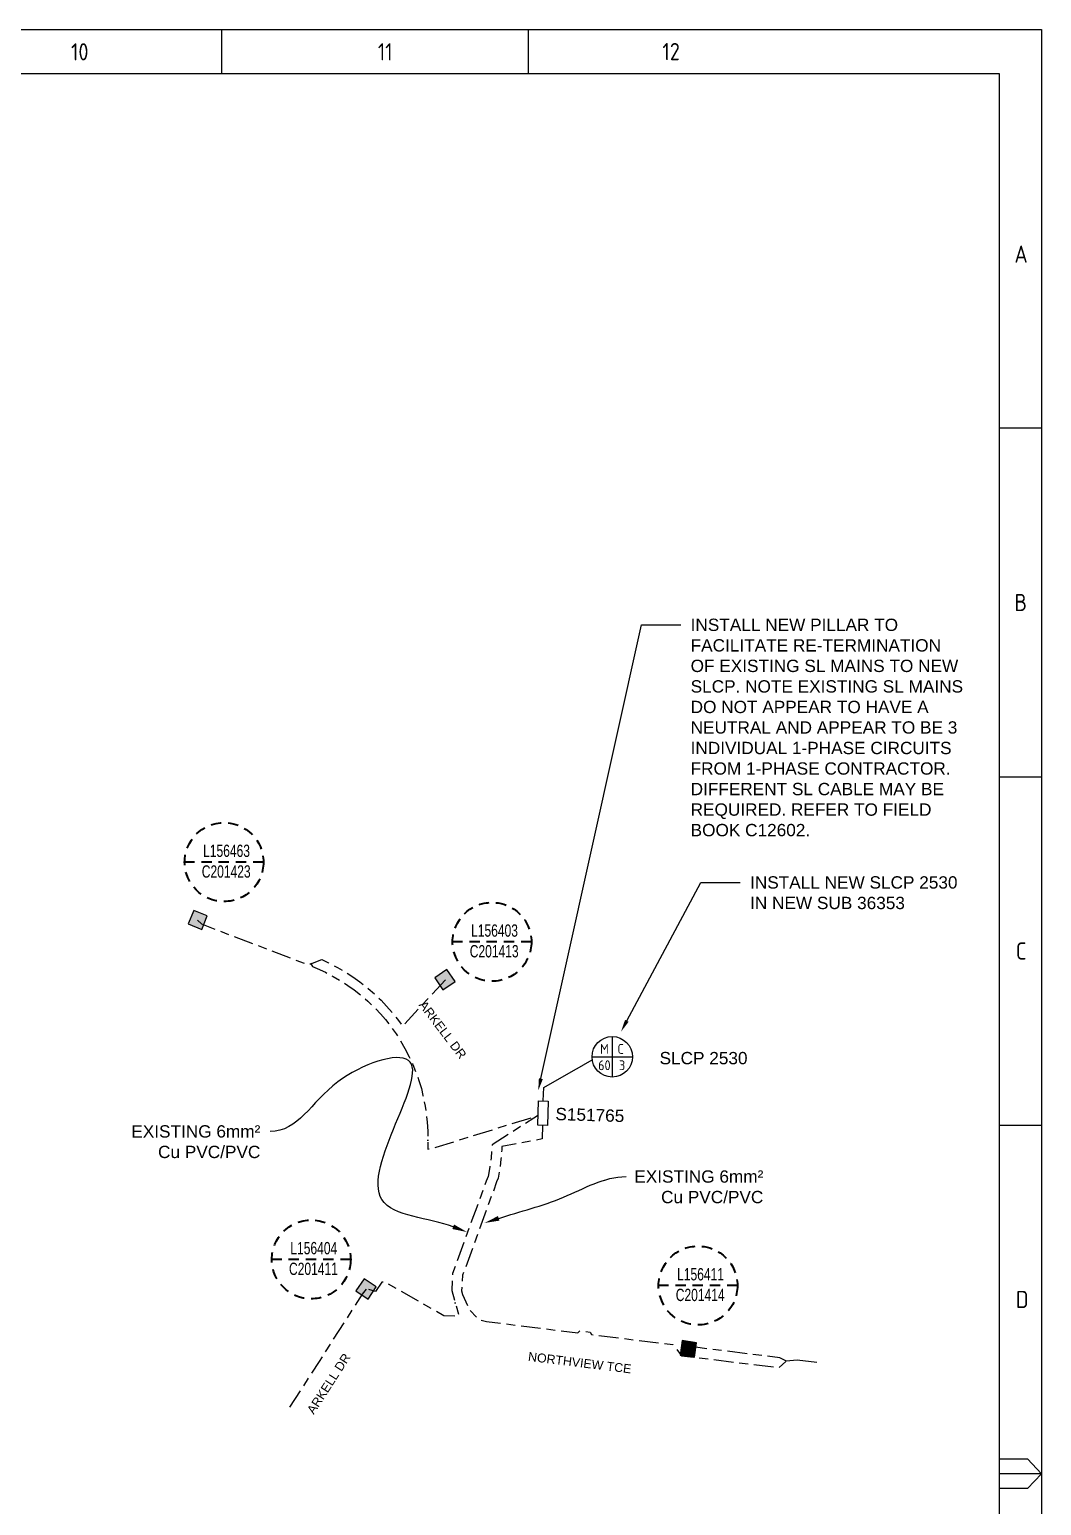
# Paper-space layout 'SHEET (2)' of a CAD drawing. Header units: metres, sheet in millimetres. Extents: x -30 to 802, y -5 to 581.
# Drawn here: x 596.7 to 802.1, y 281.3 to 581 of the extents above; entities that cross this region are included whole.
import ezdxf
from ezdxf import colors
from ezdxf.entities.mleader import LeaderData, LeaderLine
from ezdxf.enums import TextEntityAlignment as Align
from ezdxf.math import Vec2, Vec3

# ---------------------------------------------------------------- set-up
doc = ezdxf.new("R2010")
doc.units = ezdxf.units.M
doc.linetypes.add('Cable Exist UG', pattern=[8.2, 4, -1.2, 1.8, -1.2])
doc.linetypes.add('Dash', pattern=[5, 3, -2])
doc.layers.get('0').update_dxf_attribs({"color": 6})
doc.layers.add('Cadastre Roads_SP_EXT', color=7, linetype='Continuous', lineweight=5)
for name, color, linetype in [('Equip_SP_SL_EXT', 7, 'Continuous'), ('Equip_SP_SL_NEW', 7, 'Continuous'), ('Mains_LV_NEW_T84', 7, 'Continuous'), ('Mains_SL_EXT', 7, 'Continuous'), ('Notes', 7, 'Continuous'), ('Notes_SP_MISC', 7, 'Continuous'), ('SupportsUG_SP_LV_NEW', 7, 'Continuous'), ('SupportsUG_SP_LV_SL_EXT', 7, 'Continuous')]:
    doc.layers.add(name, color=color, linetype=linetype)
doc.styles.add('COLUMN_LABEL', font='arial.ttf')
doc.styles.add('iecISOCP', font='isocp.shx')
doc.styles.add('IESYMBOL1', font='isocp.shx')
doc.styles.add('POLE_LABEL', font='arial.ttf')
doc.styles.get("Standard").update_dxf_attribs({"font": 'arial.ttf'})
doc.linetypes.add('Cable o', pattern='A,5.25,-0.1,["o",Standard,S=2,R=0,X=1.2,Y=-0.7],-4', length=9.35)

# ---------------------------------------------------------------- blocks, each defined once
blk = doc.blocks.new('A1_FRAME_TITLE')
at = {"layer": 'Notes', "color": 7, "linetype": 'Continuous'}
for p, q in [((678.72, 574.39), (678.72, 583.39)), ((744.23, 574.39), (744.23, 583.39)), ((844.88, 5.97), (844.88, 574.39)), ((853.87, 502.43), (844.87, 502.43)), ((844.88, 431.68), (853.87, 431.68)), ((844.87, 360.93), (853.87, 360.93)), ((844.88, 293.18), (850.87, 293.18)), ((850.87, 293.18), (853.87, 290.18)), ((853.87, 290.18), (844.87, 290.18)), ((853.87, 290.18), (850.87, 287.18)), ((850.87, 287.18), (844.88, 287.18))]:
    blk.add_line(p, q, dxfattribs=at)
at = {"layer": 'Notes', "color": 7, "linetype": 'Continuous', "flags": 128}
blk.add_lwpolyline([(844.88, 574.39), (149.5, 574.39)], dxfattribs=at)
at = {"color": 7}
blk.add_attdef('DRAFT_NUM', (9.35, 23.29), '', height=2.5, rotation=90, dxfattribs=at)
at = {"layer": 'Notes', "color": 7, "style": 'iecISOCP'}
for s, p in [('10', (646.5, 577.12)), ('11', (712.06, 577.12)), ('12', (772.87, 577.16)), ('A', (848.09, 536.06)), ('B', (848.09, 465.31)), ('C', (848.39, 394.56)), ('D', (848.39, 323.81))]:
    blk.add_text(s, height=3.5, dxfattribs=at).set_placement(p)
at = {"layer": 'Notes', "color": 7, "style": 'iecISOCP', "flags": 8}
blk.add_attdef('VERSION_NO', text='', height=2.5, rotation=90, dxfattribs=at).set_placement((302.04, 43.81), align=Align.MIDDLE_CENTER)
at = {"layer": 'Notes', "color": 7, "style": 'iecISOCP'}
for tag, p in [('CAP_NO', (513.19, 43.46)), ('IE_NUM', (513.05, 37.81)), ('REF_No_1', (335.24, 32.31)), ('REF_1', (362.52, 32.31)), ('GEN_WO', (441.71, 31.76)), ('HV_SWITCH', (513.46, 32.16)), ('REF_No_2', (335.24, 26.31)), ('REF_2', (362.52, 26.31)), ('OH_WO', (441.71, 25.81)), ('UBD_REF', (513.05, 25.83)), ('REF_No_3', (335.24, 20.31)), ('REF_3', (362.52, 20.31)), ('UG_WO', (441.71, 20.05)), ('GIS_MAP_No', (513.05, 20.04)), ('REF_No_4', (335.24, 14.31)), ('REF_4', (362.52, 14.31)), ('SUB_WO', (441.71, 13.81)), ('HV_OP_DIAG', (513.33, 14.2)), ('LGA', (512.95, 7.78)), ('ExportID', (-11.47, 2.39))]:
    blk.add_attdef(tag, p, '', height=2.5, dxfattribs=at)
for tag, height, p in [('T1', 3.5, (684.37, 39.47)), ('T2', 3.5, (684.37, 34.35)), ('scale', 2.5, (567.76, 33.27)), ('T3', 3.5, (684.37, 28.92)), ('DRAWN', 2.5, (567.76, 24.93)), ('T4', 3.5, (684.37, 23.66)), ('T5', 3.5, (684.37, 18.23)), ('REV', 5, (840.57, 17.1)), ('DATE', 2.5, (567.76, 16.88)), ('T6', 3.5, (684.37, 12.97)), ('CHD', 2.5, (567.76, 8.37)), ('DESIGN', 2.5, (605.62, 9.15))]:
    blk.add_attdef(tag, text='', height=height, dxfattribs=at).set_placement(p, align=Align.CENTER)
blk.add_attdef('NUM', text='', height=7, dxfattribs=at).set_placement((812.88, 20.12), align=Align.MIDDLE_CENTER)
for tag, p in [('NS', (811.23, 8.12)), ('SHTS', (825.93, 8.12))]:
    blk.add_attdef(tag, text='', height=2.5, dxfattribs=at).set_placement(p, align=Align.MIDDLE)
at = {"layer": 'Notes', "color": 7, "style": 'iecISOCP', "flags": 1}
for tag, p in [('ProjectType', (-6.37, -26.8)), ('ProjectNumber', (3.01, -26.82)), ('DrawingNumber', (14.96, -26.8)), ('ProjectDescription', (27.02, -26.83)), ('ExportDate', (39.74, -26.79)), ('ExportUserName', (48.61, -26.8)), ('DesignerCompanyName', (60.94, -26.79)), ('ExportAreaOfInterest', (76.55, -26.81)), ('GIS_SUCCESS', (91.45, -26.78)), ('CAD_SUCCESS', (101.24, -26.78)), ('DEPOTCODE', (111.56, -26.88)), ('ExportCategories', (119.53, -26.8)), ('Comments', (133.84, -26.88))]:
    blk.add_attdef(tag, p, '', height=1, dxfattribs=at)
blk = doc.blocks.new('COLUMN_EXT')
blk.add_hatch(color=256).paths.add_polyline_path([(-1.49, 1.48), (-1.49, -1.49), (1.48, -1.49), (1.48, 1.48)])
blk.add_lwpolyline([(-1.49, -1.49), (1.48, -1.49), (1.48, 1.48), (-1.49, 1.48)], close=True)
for tag, height, style, flags, p in [('ASSET_NUM', 2.5, 'COLUMN_LABEL', 8, (2, 2)), ('STRUCTURE_PLANT_NUMBER', 0.2, 'POLE_LABEL', 9, (1.81, 0.03)), ('STREET_CODE', 0.2, 'COLUMN_LABEL', 9, (1.81, -0.2))]:
    blk.add_attdef(tag, text='', height=height, dxfattribs=dict(style=style, flags=flags)).set_placement(p, align=Align.MIDDLE_LEFT)
at = {"flags": 1}
blk.add_attdef('Z', (1.81, -2.35), '', height=0.2, dxfattribs=at)
at = {"flags": 9}
for tag, p in [('COLUMN_TYPE', (1.81, -0.4)), ('OWNED_BY', (1.81, -0.6)), ('STATE', (1.81, -0.8)), ('USAGE', (1.81, -1)), ('STREETNAME', (1.81, -1.6)), ('SUBURB', (1.81, -1.8)), ('LEGEND', (1.81, -1.2)), ('LOCATION', (1.81, -1.4)), ('NOTES', (1.81, -2))]:
    blk.add_attdef(tag, text='', height=0.2, dxfattribs=at).set_placement(p, align=Align.MIDDLE_LEFT)
blk = doc.blocks.new('SLCP_ZELL_NEW')
blk.add_wipeout([(-0.24, 7.5), (-0.71, 7.47), (-1.17, 7.41), (-1.64, 7.32), (-2.09, 7.21), (-2.54, 7.06), (-2.98, 6.89), (-3.41, 6.69), (-3.82, 6.46), (-4.22, 6.21), (-4.6, 5.93), (-4.96, 5.63), (-5.31, 5.31), (-5.63, 4.96), (-5.93, 4.6), (-6.21, 4.22), (-6.46, 3.82), (-6.69, 3.41), (-6.89, 2.98), (-7.06, 2.54), (-7.21, 2.09), (-7.32, 1.64), (-7.41, 1.17), (-7.47, 0.71), (-7.5, 0.24), (-7.5, -0.24), (-7.47, -0.71), (-7.41, -1.17), (-7.32, -1.64), (-7.21, -2.09), (-7.06, -2.54), (-6.89, -2.98), (-6.69, -3.41), (-6.46, -3.82), (-6.21, -4.22), (-5.93, -4.6), (-5.63, -4.96), (-5.31, -5.31), (-4.96, -5.63), (-4.6, -5.93), (-4.22, -6.21), (-3.82, -6.46), (-3.41, -6.69), (-2.98, -6.89), (-2.54, -7.06), (-2.09, -7.21), (-1.64, -7.32), (-1.17, -7.41), (-0.71, -7.47), (-0.24, -7.5), (0.24, -7.5), (0.71, -7.47), (1.17, -7.41), (1.64, -7.32), (2.09, -7.21), (2.54, -7.06), (2.98, -6.89), (3.41, -6.69), (3.82, -6.46), (4.22, -6.21), (4.6, -5.93), (4.96, -5.63), (5.31, -5.31), (5.63, -4.96), (5.93, -4.6), (6.21, -4.22), (6.46, -3.82), (6.69, -3.41), (6.89, -2.98), (7.06, -2.54), (7.21, -2.09), (7.32, -1.64), (7.41, -1.17), (7.47, -0.71), (7.5, -0.24), (7.5, 0.24), (7.47, 0.71), (7.41, 1.17), (7.32, 1.64), (7.21, 2.09), (7.06, 2.54), (6.89, 2.98), (6.69, 3.41), (6.46, 3.82), (6.21, 4.22), (5.93, 4.6), (5.63, 4.96), (5.31, 5.31), (4.96, 5.63), (4.6, 5.93), (4.22, 6.21), (3.82, 6.46), (3.41, 6.69), (2.98, 6.89), (2.54, 7.06), (2.09, 7.21), (1.64, 7.32), (1.17, 7.41), (0.71, 7.47), (0.24, 7.5)])
for p, q in [((0, 4.11), (0, -4.11)), ((0, 4.11), (0, -4.11)), ((0, 4.11), (0, -4.11)), ((-4.11, 0), (4.11, 0)), ((-4.11, 0), (4.11, 0)), ((-4.11, 0), (4.11, 0))]:
    blk.add_line(p, q)
blk.add_circle((0, 0), 4.11)
at = {"style": 'IESYMBOL1'}
for s, p in [('M', (-1.6, 0)), ('C', (1.7, 0)), ('60', (-1.61, -3.31)), ('3', (1.99, -3.31))]:
    blk.add_text(s, height=2, dxfattribs=at).set_placement(p, align=Align.BOTTOM_CENTER)
for tag, height, flags, p in [('ASSET_NUM', 2.5, 8, (2, 2)), ('CONSTRUCTED_VOLTAGE', 0.2, 9, (1.5, 0)), ('AMP_RATING', 0.2, 9, (1.5, -2.8)), ('CONTROL_TYPE', 0.2, 9, (1.5, -0.2)), ('OPERATING_VOLTAGE', 0.2, 9, (1.5, -0.6)), ('ORIENTATION', 0.2, 9, (1.5, -0.8)), ('OWNED_BY', 0.2, 9, (1.5, -1)), ('OPERATED_BY', 0.2, 9, (1.5, -1.2)), ('STATE', 0.2, 9, (1.5, -2.2)), ('STREETNAME', 0.2, 9, (1.5, -2.4)), ('SUBURB', 0.2, 9, (1.5, -2.6)), ('Z', 0.2, 1, (1.5, -3)), ('NO_PHASES', 0.2, 9, (1.5, -0.4)), ('MAINTAINED_BY', 0.2, 9, (1.5, -1.4)), ('USAGE', 0.2, 9, (1.5, -1.6)), ('LOCATION', 0.2, 9, (1.5, -1.8)), ('NOTES', 0.2, 9, (1.5, -2))]:
    blk.add_attdef(tag, text='', height=height, dxfattribs=dict(flags=flags)).set_placement(p, align=Align.MIDDLE_LEFT)
blk = doc.blocks.new('PILLAR_NEW')
at = {"flags": 1}
blk.add_attdef('Z', text='', height=0.2, dxfattribs=at).set_placement((1.5, -2.6), align=Align.MIDDLE_LEFT)
blk.add_wipeout([(-2.47, 0.99), (2.47, 0.99), (2.47, -0.99), (-2.47, -0.99)])
at = {"lineweight": -3}
blk.add_lwpolyline([(-2.47, 0.99), (2.47, 0.99), (2.47, -0.99), (-2.47, -0.99)], close=True, dxfattribs=at)
for tag, height, flags, p in [('ASSET_NUM', 2.5, 8, (2, 2)), ('STREET_CODE', 0.2, 9, (1.5, 0)), ('OWNED_BY', 0.2, 9, (1.5, -0.2)), ('OPERATED_BY', 0.2, 9, (1.5, -0.4)), ('STATE', 0.2, 9, (1.5, -0.8)), ('SUPPORT_TYPE', 0.2, 9, (1.5, -1)), ('SUBURB', 0.2, 9, (1.5, -1.8)), ('STREETNAME', 0.2, 9, (1.5, -2)), ('MAINTAINED_BY', 0.2, 9, (1.5, -0.6)), ('USAGE', 0.2, 9, (1.5, -1.2)), ('LEGEND', 0.2, 9, (1.5, -1.4)), ('PARENT', 0.2, 9, (1.5, -1.6)), ('LOCATION', 0.2, 9, (1.5, -2.2)), ('NOTES', 0.2, 9, (1.5, -2.4))]:
    blk.add_attdef(tag, text='', height=height, dxfattribs=dict(flags=flags)).set_placement(p, align=Align.MIDDLE_LEFT)
blk = doc.blocks.new('SLANTERN_NUM_EXT')
blk.add_wipeout([(-0.31, 10), (-0.94, 9.96), (-1.57, 9.88), (-2.18, 9.76), (-2.79, 9.61), (-3.39, 9.41), (-3.97, 9.18), (-4.54, 8.91), (-5.09, 8.61), (-5.62, 8.27), (-6.13, 7.91), (-6.62, 7.5), (-7.07, 7.07), (-7.5, 6.62), (-7.91, 6.13), (-8.27, 5.62), (-8.61, 5.09), (-8.91, 4.54), (-9.18, 3.97), (-9.41, 3.39), (-9.61, 2.79), (-9.76, 2.18), (-9.88, 1.57), (-9.96, 0.94), (-10, 0.31), (-10, -0.31), (-9.96, -0.94), (-9.88, -1.57), (-9.76, -2.18), (-9.61, -2.79), (-9.41, -3.39), (-9.18, -3.97), (-8.91, -4.54), (-8.61, -5.09), (-8.27, -5.62), (-7.91, -6.13), (-7.5, -6.62), (-7.07, -7.07), (-6.62, -7.5), (-6.13, -7.91), (-5.62, -8.27), (-5.09, -8.61), (-4.54, -8.91), (-3.97, -9.18), (-3.39, -9.41), (-2.79, -9.61), (-2.18, -9.76), (-1.57, -9.88), (-0.94, -9.96), (-0.31, -10), (0.31, -10), (0.94, -9.96), (1.57, -9.88), (2.18, -9.76), (2.79, -9.61), (3.39, -9.41), (3.97, -9.18), (4.54, -8.91), (5.09, -8.61), (5.62, -8.27), (6.13, -7.91), (6.62, -7.5), (7.07, -7.07), (7.5, -6.62), (7.91, -6.13), (8.27, -5.62), (8.61, -5.09), (8.91, -4.54), (9.18, -3.97), (9.41, -3.39), (9.61, -2.79), (9.76, -2.18), (9.88, -1.57), (9.96, -0.94), (10, -0.31), (10, 0.31), (9.96, 0.94), (9.88, 1.57), (9.76, 2.18), (9.61, 2.79), (9.41, 3.39), (9.18, 3.97), (8.91, 4.54), (8.61, 5.09), (8.27, 5.62), (7.91, 6.13), (7.5, 6.62), (7.07, 7.07), (6.62, 7.5), (6.13, 7.91), (5.62, 8.27), (5.09, 8.61), (4.54, 8.91), (3.97, 9.18), (3.39, 9.41), (2.79, 9.61), (2.18, 9.76), (1.57, 9.88), (0.94, 9.96), (0.31, 10)])
at = {"linetype": 'Dash', "lineweight": 40, "ltscale": 0.7}
blk.add_line((8, 0), (-8, 0), dxfattribs=at)
blk.add_circle((0, 0), 8, dxfattribs=at)
at = {"lineweight": 40, "width": 0.7}
for tag, p in [('SNUMBER', (0.51, 1.05)), ('CNUMBER', (0.44, -3.15))]:
    blk.add_attdef(tag, text='', height=2.5, dxfattribs=at).set_placement(p, align=Align.CENTER)
at = {"lineweight": 40, "flags": 1}
blk.add_attdef('Z', (0, 0), '', height=0.2, dxfattribs=at)

psp = doc.layouts.new('SHEET (2)')

# ---------------------------------------------------------------- linework, layer by layer
at = {"layer": 'Mains_SL_EXT', "linetype": 'Cable Exist UG', "flags": 128}
for points in [[(630.77, 400.16), (631.6, 399.4), (631.6, 399.4), (652.53, 391.38), (653.78, 391.3)], [(653.69, 391.47), (654.08, 390.77), (654.08, 390.77), (655.05, 390.35), (656.72, 389.59), (658.32, 388.77), (659.93, 387.83), (661.28, 386.93), (662.57, 386.03), (664.2, 384.73), (665.31, 383.75), (666.65, 382.49), (667.9, 381.15), (668.9, 380), (670.18, 378.37), (671.09, 377.12), (671.92, 375.75), (672.83, 374.14), (673.74, 372.41), (674.47, 370.86), (675.07, 369.37), (675.7, 367.65), (676.21, 366), (676.52, 364.59), (676.95, 362.41), (677.24, 360.48), (677.4, 359.14), (677.54, 357.33), (677.54, 356.54), (677.55, 355.51), (677.55, 355.51), (677.49, 353.67), (679.19, 354.07), (679.19, 354.07), (699.89, 360.52), (700.94, 363.48)], [(653.78, 391.3), (655.97, 392.16), (655.97, 392.16), (657.36, 391.5), (659.16, 390.56), (660.87, 389.59), (662.29, 388.67), (663.7, 387.63), (665.4, 386.31), (666.79, 385.12), (668.02, 383.94), (669.15, 382.74), (670.47, 381.21), (671.57, 379.82), (672.34, 378.62), (681.08, 388.08)], [(700.72, 361.05), (690.56, 354.58), (690.56, 354.58), (690.52, 353.79), (690.36, 351.92), (690.12, 350.1), (689.79, 348.16), (689.37, 347.17), (689.37, 347.17), (682.54, 328.45), (682.37, 325.02), (683.08, 322.48), (683.08, 322.48), (683.84, 319.79), (680.76, 319.85), (680.76, 319.85), (668.89, 326.66), (668.17, 326.69), (668.17, 326.69), (666.93, 324.8), (664.91, 325.36)], [(700.83, 358.53), (700.76, 355.76), (692.55, 354.24), (692.55, 354.24), (692.52, 353.55), (692.35, 351.68), (692.13, 349.78), (691.81, 347.82), (691.49, 347.03), (691.49, 347.03), (684.58, 328.07), (684.37, 324.9), (684.53, 324.15), (684.53, 324.15), (685.96, 321.09), (687.9, 319.05), (689.44, 318.69), (689.44, 318.69), (707.99, 316.39), (708.49, 316.85), (710.49, 316.55), (710.78, 316.04), (727.27, 314.01), (729.05, 311.75), (729.05, 311.75), (748.83, 309.33), (750.31, 310.67)], [(664.98, 325.29), (664.2, 324.25), (664.2, 324.25), (656.57, 312.35), (655.44, 310.59), (655.44, 310.59), (649.06, 300.71)], [(750.31, 310.67), (748.98, 311.33), (748.98, 311.33), (731.86, 313.45), (730.33, 313.11)]]:
    psp.add_lwpolyline(points, dxfattribs=at)
at = {"layer": 'Mains_SL_EXT', "linetype": 'Cable Exist UG'}
psp.add_lwpolyline([(750.23, 310.68), (752.49, 310.91), (752.49, 310.91), (757.1, 310.34)], dxfattribs=at)
at = {"layer": 'Notes'}
psp.add_lwpolyline([(-29.63, 581), (802.09, 581), (802.09, -5.42), (-29.63, -5.42)], close=True, dxfattribs=at)

# ---------------------------------------------------------------- block references
at = {"layer": 'Notes', "xscale": 0.95}
psp.add_blockref('A1_FRAME_TITLE', (-9.08, -2.39), dxfattribs=at)
at = {"layer": 'SupportsUG_SP_LV_SL_EXT'}
ref = psp.add_blockref('COLUMN_EXT', (630.82, 400.22), dxfattribs=dict(at, rotation=337.7577511537054))
ref.add_attrib('ASSET_NUM', '201423', dxfattribs={"layer": '0', "height": 2.5, "rotation": 68.9814, "style": 'COLUMN_LABEL'}).set_placement((635.8, 414.1), align=Align.TOP_RIGHT)
ref = psp.add_blockref('COLUMN_EXT', (680.97, 388.12), dxfattribs=dict(at, rotation=124.554271326529))
ref.add_attrib('ASSET_NUM', '201413', dxfattribs={"layer": '0', "height": 2.5, "rotation": 28.2633, "style": 'COLUMN_LABEL'}).set_placement((682.97, 388.87), align=Align.BOTTOM_LEFT)
ref = psp.add_blockref('COLUMN_EXT', (664.98, 325.29), dxfattribs=dict(at, rotation=236.0671373080598))
ref.add_attrib('ASSET_NUM', '201411', dxfattribs={"layer": '0', "height": 2.5, "rotation": 325.103, "style": 'COLUMN_LABEL'}).set_placement((663.49, 327.76), align=Align.TOP_RIGHT)
ref = psp.add_blockref('COLUMN_EXT', (730.4, 313.13), dxfattribs=dict(at, rotation=171.75316123861))
ref.add_attrib('ASSET_NUM', '201414', dxfattribs={"layer": '0', "height": 2.5, "rotation": 81.8618, "style": 'COLUMN_LABEL'}).set_placement((732.58, 316.43), align=Align.BOTTOM_LEFT)

# ---------------------------------------------------------------- texts
at = {"layer": 'Cadastre Roads_SP_EXT'}
for s, rotation, p in [('ARKELL DR', 307.271, (675.61, 382.94)), ('ARKELL DR', 57.2267, (654.37, 299.72)), ('NORTHVIEW TCE', 352.9618, (697.79, 310.73))]:
    psp.add_text(s, height=1.8, rotation=rotation, dxfattribs=at).set_placement(p)

# ---------------------------------------------------------------- next in the draw order: block references
at = {"layer": 'Equip_SP_SL_EXT'}
for p, values in [((636.15, 411.96), {'SNUMBER': 'L156463', 'CNUMBER': 'C201423'}), ((690.55, 395.77), {'SNUMBER': 'L156403', 'CNUMBER': 'C201413'}), ((653.86, 331.29), {'SNUMBER': 'L156404', 'CNUMBER': 'C201411'}), ((732.37, 325.99), {'SNUMBER': 'L156411', 'CNUMBER': 'C201414'})]:
    psp.add_blockref('SLANTERN_NUM_EXT', p, dxfattribs=at).add_auto_attribs(values)
at = {"layer": 'Equip_SP_SL_NEW'}
ref = psp.add_blockref('SLCP_ZELL_NEW', (714.97, 372.43), dxfattribs=at)
ref.add_attrib('ASSET_NUM', 'SLCP 2530', dxfattribs={"layer": '0', "height": 2.5}).set_placement((724.56, 372.17), align=Align.MIDDLE_LEFT)

# ---------------------------------------------------------------- next in the draw order: leaders
at = {"layer": 'Notes_SP_MISC'}
ml = psp.add_multileader_mtext('Standard', dxfattribs=at)
ml.set_content('EXISTING 6mm² Cu PVC/PVC', color=256)
ml.set_leader_properties(color=256, linetype='ByLayer', lineweight=-1)
ml.build(insert=Vec2(0, 0))
ml.multileader.update_dxf_attribs({"leader_type": 2, "dogleg_length": 3, "arrow_head_size": 3})
ctx = ml.context
ctx.base_point, ctx.char_height, ctx.arrow_head_size, ctx.plane_origin = Vec3(717.77, 348.11), 2.5, 3, Vec3(625.82, 183.16)
ctx.text_align_type = 2
notes = []
notes.append((ctx, [(1, (1, 1, 0), (714.77, 348.11), (1, 0), 3, [(1, [(689.06, 338.71), (705.03, 343.91)], 0, [])])]))
ctx.mtext.insert, ctx.mtext.width, ctx.mtext.defined_height, ctx.mtext.alignment, ctx.mtext.flow_direction = Vec3(745.63, 349.38), 31.0591, 2.65, 3, 5
ctx.mtext.has_bg_fill, ctx.mtext.bg_color, ctx.mtext.bg_scale_factor, ctx.mtext.bg_transparency, ctx.mtext.use_window_bg_color = 1, -1027028792, 1.5, 0, 1
for ctx, leaders in notes:
    for number, flags, end, landing, length, lines in leaders:
        leader = LeaderData()
        leader.index, (leader.has_last_leader_line, leader.has_dogleg_vector, leader.attachment_direction) = number, flags
        leader.last_leader_point, leader.dogleg_vector, leader.dogleg_length = Vec3(end), Vec3(landing), length
        for number, points, colour, breaks in lines:
            line = LeaderLine()
            line.index, line.vertices, line.color, line.breaks = number, Vec3.list(points), colors.encode_raw_color(colour), breaks
            leader.lines.append(line)
        ctx.leaders.append(leader)

# ---------------------------------------------------------------- next in the draw order: block references
at = {"layer": 'SupportsUG_SP_LV_NEW'}
ref = psp.add_blockref('PILLAR_NEW', (700.89, 361.01), dxfattribs=dict(at, rotation=268.2907528926171))
ref.add_attrib('ASSET_NUM', 'S151765', dxfattribs={"layer": '0', "height": 2.5, "rotation": 358.2908}).set_placement((703.43, 360.84), align=Align.MIDDLE_LEFT)

# ---------------------------------------------------------------- next in the draw order: leaders
at = {"layer": 'Notes'}
ml = psp.add_multileader_mtext('Standard', dxfattribs=at)
ml.set_content('INSTALL NEW SLCP 2530\\PIN NEW SUB 36353', color=256)
ml.set_leader_properties()
ml.build(insert=Vec2(0, 0))
ml.multileader.update_dxf_attribs({"has_text_frame": 1, "arrow_head_size": 2.5})
ctx = ml.context
ctx.base_point, ctx.char_height, ctx.arrow_head_size, ctx.plane_origin = Vec3(740.93, 407.82), 2.5, 2.5, Vec3(663.49, 439.48)
notes = []
notes.append((ctx, [(0, (1, 1, 0), (732.93, 407.82), (1, 0), 8, [(0, [(716.74, 377.53)], 0, [])])]))
ctx.mtext.insert, ctx.mtext.flow_direction = Vec3(742.93, 409.09), 5
ctx.mtext.has_bg_fill, ctx.mtext.bg_color, ctx.mtext.bg_scale_factor, ctx.mtext.bg_transparency, ctx.mtext.use_window_bg_color = 1, -1027028792, 1.5, 0, 1
at = {"layer": 'Notes_SP_MISC'}
ml = psp.add_multileader_mtext('Standard', dxfattribs=at)
ml.set_content('EXISTING 6mm² Cu PVC/PVC', color=256)
ml.set_leader_properties(color=256, linetype='ByLayer', lineweight=-1)
ml.build(insert=Vec2(0, 0))
ml.multileader.update_dxf_attribs({"leader_type": 2, "dogleg_length": 3, "arrow_head_size": 3})
ctx = ml.context
ctx.base_point, ctx.char_height, ctx.arrow_head_size, ctx.plane_origin = Vec3(615.66, 357.27), 2.5, 3, Vec3(523.72, 192.32)
ctx.text_align_type = 2
notes.append((ctx, [(0, (1, 1, 0), (648.52, 357.27), (-1, 0), 3, [(1, [(685.47, 336.86), (668.2, 343.45), (673.6, 371.71), (659.24, 367.33)], 0, [])])]))
ctx.mtext.insert, ctx.mtext.width, ctx.mtext.defined_height, ctx.mtext.alignment, ctx.mtext.flow_direction = Vec3(643.52, 358.54), 31.0591, 2.65, 3, 5
ctx.mtext.has_bg_fill, ctx.mtext.bg_color, ctx.mtext.bg_scale_factor, ctx.mtext.bg_transparency, ctx.mtext.use_window_bg_color = 1, -1027028792, 1.5, 0, 1
for ctx, leaders in notes:
    for number, flags, end, landing, length, lines in leaders:
        leader = LeaderData()
        leader.index, (leader.has_last_leader_line, leader.has_dogleg_vector, leader.attachment_direction) = number, flags
        leader.last_leader_point, leader.dogleg_vector, leader.dogleg_length = Vec3(end), Vec3(landing), length
        for number, points, colour, breaks in lines:
            line = LeaderLine()
            line.index, line.vertices, line.color, line.breaks = number, Vec3.list(points), colors.encode_raw_color(colour), breaks
            leader.lines.append(line)
        ctx.leaders.append(leader)

# ---------------------------------------------------------------- next in the draw order: linework, layer by layer
at = {"layer": 'Mains_LV_NEW_T84', "linetype": 'Cable o', "flags": 128}
psp.add_lwpolyline([(700.94, 363.48), (701.1, 366.22), (710.91, 371.81)], dxfattribs=at)

# ---------------------------------------------------------------- next in the draw order: leaders
at = {"layer": 'Notes'}
ml = psp.add_multileader_mtext('Standard', dxfattribs=at)
ml.set_content('INSTALL NEW PILLAR TO FACILITATE RE-TERMINATION OF EXISTING SL MAINS TO NEW SLCP. NOTE EXISTING SL MAINS DO NOT APPEAR TO HAVE A NEUTRAL AND APPEAR TO BE 3 INDIVIDUAL 1-PHASE CIRCUITS FROM 1-PHASE CONTRACTOR. DIFFERENT SL CABLE MAY BE REQUIRED. REFER TO FIELD BOOK C12602.', color=256)
ml.set_leader_properties()
ml.build(insert=Vec2(0, 0))
ml.multileader.update_dxf_attribs({"has_text_frame": 1, "arrow_head_size": 2.5})
ctx = ml.context
ctx.base_point, ctx.char_height, ctx.arrow_head_size, ctx.plane_origin = Vec3(728.87, 460.12), 2.5, 2.5, Vec3(654.15, 499.05)
notes = []
notes.append((ctx, [(0, (1, 1, 0), (720.87, 460.12), (1, 0), 8, [(0, [(699.93, 365.56)], 0, [])])]))
ctx.mtext.insert, ctx.mtext.width, ctx.mtext.flow_direction = Vec3(730.87, 461.39), 55.8316, 5
ctx.mtext.has_bg_fill, ctx.mtext.bg_color, ctx.mtext.bg_scale_factor, ctx.mtext.bg_transparency, ctx.mtext.use_window_bg_color = 1, -1027028792, 1.5, 0, 1
for ctx, leaders in notes:
    for number, flags, end, landing, length, lines in leaders:
        leader = LeaderData()
        leader.index, (leader.has_last_leader_line, leader.has_dogleg_vector, leader.attachment_direction) = number, flags
        leader.last_leader_point, leader.dogleg_vector, leader.dogleg_length = Vec3(end), Vec3(landing), length
        for number, points, colour, breaks in lines:
            line = LeaderLine()
            line.index, line.vertices, line.color, line.breaks = number, Vec3.list(points), colors.encode_raw_color(colour), breaks
            leader.lines.append(line)
        ctx.leaders.append(leader)

doc.saveas('drawing.dxf')
